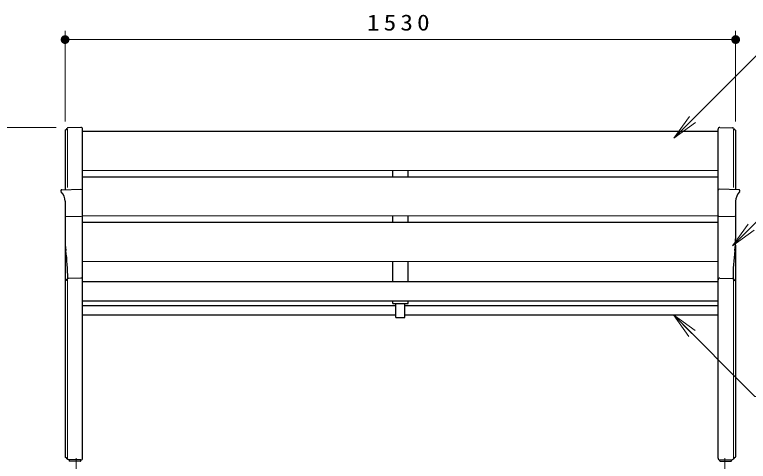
# Model space of a CAD drawing. Units: millimetres on the paper, scale 1:20. Extents: x -365 to 0, y 0 to 257.
# Drawn here: x -283.3 to -199.6, y 105.3 to 156.3 of the extents above; entities that cross this region are included whole.
import ezdxf

# ---------------------------------------------------------------- set-up
doc = ezdxf.new("R2010")
doc.units = ezdxf.units.MM
doc.linetypes.add('USER2', pattern=[6, 3, -1, 1, -1])
doc.layers.add('LY_1', color=7, linetype='Continuous', lineweight=25)
doc.styles.add('ＭＳ ゴシック', font='')
doc.styles.get('ＭＳ ゴシック').set_extended_font_data('MS Gothic')

# ---------------------------------------------------------------- blocks, each defined once
blk = doc.blocks.new('filled_dot')
at = {"color": 0, "linetype": 'Continuous', "lineweight": -2, "const_width": 1.25}
blk.add_lwpolyline([(-0.625, 0, 1), (0.625, 0, 1)], format="xyb", close=True, dxfattribs=at)

msp = doc.modelspace()

# ---------------------------------------------------------------- linework, layer by layer
at = {"layer": 'LY_1', "lineweight": 13}
for p, q in [((-277.582, 144.079), (-277.582, 154.431)), ((-201.082, 144.079), (-201.082, 154.431)), ((-277.582, 153.431), (-201.082, 153.431)), ((-208.133, 142.2), (-206.365, 144.675)), ((-208.133, 142.2), (-206.011, 144.322)), ((-205.658, 143.968), (-208.133, 142.2)), ((-278.582, 143.424), (-303.582, 143.424)), ((-277.32, 143.237), (-277.32, 136.576)), ((-201.344, 143.237), (-201.344, 136.576)), ((-275.582, 138.503), (-203.082, 138.503)), ((-275.732, 133.242), (-277.432, 133.242)), ((-275.582, 133.32), (-203.082, 133.32)), ((-202.932, 133.242), (-201.232, 133.242)), ((-201.437, 129.924), (-199.669, 132.399)), ((-201.437, 129.924), (-199.315, 132.046)), ((-198.962, 131.692), (-201.437, 129.924)), ((-275.582, 128.137), (-203.082, 128.137)), ((-277.32, 126.058), (-277.32, 105.642)), ((-201.344, 126.058), (-201.344, 105.642)), ((-206.419, 119.561), (-208.186, 122.036)), ((-208.186, 122.036), (-205.711, 120.268)), ((-208.186, 122.036), (-206.065, 119.914))]:
    msp.add_line(p, q, dxfattribs=at)
at = {"layer": 'LY_1'}
for p, q in [((-275.789, 143.424), (-277.235, 143.373)), ((-275.582, 105.695), (-275.582, 143.224)), ((-203.082, 105.695), (-203.082, 143.224)), ((-202.875, 143.424), (-201.428, 143.373)), ((-277.582, 143.086), (-277.582, 136.368)), ((-275.582, 142.973), (-203.082, 142.973)), ((-201.082, 143.086), (-201.082, 136.368)), ((-240.207, 137.79), (-240.207, 138.503)), ((-238.457, 137.79), (-238.457, 138.503)), ((-275.582, 137.79), (-203.082, 137.79)), ((-277.936, 136.312), (-275.782, 136.368)), ((-275.782, 136.368), (-275.618, 136.32)), ((-202.882, 136.368), (-203.046, 136.32)), ((-200.728, 136.312), (-202.882, 136.368)), ((-277.582, 134.995), (-277.582, 130.705)), ((-201.082, 134.995), (-201.082, 130.705)), ((-240.207, 132.607), (-240.207, 133.32)), ((-238.457, 132.607), (-238.457, 133.32)), ((-275.582, 132.607), (-203.082, 132.607)), ((-277.582, 129.979), (-277.582, 105.833)), ((-201.082, 129.979), (-201.082, 105.833)), ((-240.207, 125.838), (-240.207, 128.137)), ((-238.457, 125.838), (-238.457, 128.137)), ((-275.789, 126.231), (-277.235, 126.18)), ((-275.582, 125.838), (-203.082, 125.838)), ((-202.875, 126.231), (-201.428, 126.18)), ((-275.582, 123.638), (-203.082, 123.638)), ((-275.582, 123.121), (-239.832, 123.121)), ((-240.207, 123.338), (-240.207, 123.638)), ((-240.207, 123.338), (-238.457, 123.338)), ((-239.832, 121.736), (-239.832, 123.331)), ((-238.832, 121.736), (-238.832, 123.331)), ((-238.832, 123.121), (-203.082, 123.121)), ((-238.457, 123.338), (-238.457, 123.638)), ((-275.582, 122.036), (-239.832, 122.036)), ((-239.832, 121.736), (-238.832, 121.736)), ((-238.832, 122.036), (-203.082, 122.036)), ((-275.789, 105.495), (-277.235, 105.546)), ((-277.12, 105.542), (-277.12, 105.422)), ((-275.782, 105.389), (-275.782, 105.495)), ((-202.882, 105.389), (-202.882, 105.495)), ((-202.875, 105.495), (-201.428, 105.546)), ((-201.544, 105.542), (-201.544, 105.422)), ((-275.833, 105.339), (-277.071, 105.372)), ((-202.83, 105.339), (-201.592, 105.372))]:
    msp.add_line(p, q, dxfattribs=at)
at = {"layer": 'LY_1', "linetype": 'USER2', "lineweight": 13}
for p, q in [((-276.332, 84.861), (-276.332, 105.695)), ((-202.332, 98.395), (-202.332, 105.695))]:
    msp.add_line(p, q, dxfattribs=at)
at = {"layer": 'LY_1', "lineweight": 13}
for points in [[(-208.133, 142.2), (-197.526, 152.807), (-161.489, 152.807)], [(-201.437, 129.924), (-194.366, 136.995), (-158.319, 136.995)], [(-208.186, 122.036), (-198.875, 112.724), (-174.801, 112.724)]]:
    msp.add_lwpolyline(points, dxfattribs=at)
at = {"layer": 'LY_1'}
for centre, radius, start, end in [((-277.532, 143.086), 0.05, 92.70761, 180), ((-277.545, 143.361), 0.225, 272.70761, 344.3757), ((-277.232, 143.273), 0.1, 92, 164.3757), ((-275.782, 143.224), 0.2, 360, 92), ((-202.882, 143.224), 0.2, 88, 180), ((-201.432, 143.273), 0.1, 15.6243, 88), ((-201.119, 143.361), 0.225, 195.6243, 267.29239), ((-201.132, 143.086), 0.05, 0, 87.29239), ((-277.932, 136.162), 0.15, 91.5, 226.38182), ((-279.044, 134.995), 1.462, 360, 46.38183), ((-275.632, 136.272), 0.05, 360, 73.73655), ((-203.032, 136.272), 0.05, 106.26345, 180), ((-199.62, 134.995), 1.462, 133.61817, 180), ((-200.732, 136.162), 0.15, 313.61817, 88.5), ((-267.582, 130.705), 10, 179.99999, 187.64054), ((-211.082, 130.705), 10, 352.35946, 0), ((-301.072, 126.213), 23.79, 359.91818, 7.64055), ((-177.592, 126.213), 23.79, 172.35945, 180.08182), ((-277.532, 125.893), 0.05, 92.70761, 180), ((-277.545, 126.168), 0.225, 272.70761, 344.37567), ((-277.232, 126.08), 0.1, 92, 164.3757), ((-275.782, 126.031), 0.2, 360, 92), ((-202.882, 126.031), 0.2, 88, 180), ((-201.432, 126.08), 0.1, 15.6243, 88), ((-201.119, 126.168), 0.225, 195.62433, 267.29239), ((-201.132, 125.893), 0.05, 0, 87.29239), ((-277.532, 105.833), 0.05, 179.99999, 267.2924), ((-277.545, 105.558), 0.225, 15.6243, 87.29239), ((-277.232, 105.646), 0.1, 195.6243, 268), ((-275.782, 105.695), 0.2, 268.00001, 0.00001), ((-202.882, 105.695), 0.2, 179.99999, 271.99999), ((-201.432, 105.646), 0.1, 272, 344.3757), ((-201.119, 105.558), 0.225, 92.70761, 164.3757), ((-201.132, 105.833), 0.05, 272.70761, 0), ((-277.07, 105.422), 0.05, 179.99999, 268.50001), ((-275.832, 105.389), 0.05, 268.5, 0), ((-202.832, 105.389), 0.05, 179.99999, 271.49999), ((-201.594, 105.422), 0.05, 271.5, 0)]:
    msp.add_arc(centre, radius, start, end, dxfattribs=at)
at = {"layer": 'LY_1', "lineweight": 13}
for centre, start, end in [((-277.432, 133.392), 179.99999, 270), ((-275.732, 133.392), 270, 0), ((-202.932, 133.392), 179.99999, 270), ((-201.232, 133.392), 270, 0)]:
    msp.add_arc(centre, 0.15, start, end, dxfattribs=at)

# ---------------------------------------------------------------- block references
at = {"layer": 'LY_1', "lineweight": 13, "xscale": 0.4, "yscale": 0.4}
msp.add_blockref('filled_dot', (-277.582, 153.431), dxfattribs=at)
at = {"layer": 'LY_1', "lineweight": 13, "xscale": 0.4, "yscale": 0.4, "rotation": 180}
msp.add_blockref('filled_dot', (-201.082, 153.431), dxfattribs=at)

# ---------------------------------------------------------------- texts
at = {"layer": 'LY_1', "insert": (-239.332, 154.431), "char_height": 1.833, "attachment_point": 8, "style": 'ＭＳ ゴシック'}
msp.add_mtext('\\T1.33;\\W1.15;1530', dxfattribs=at)

doc.saveas('drawing.dxf')
